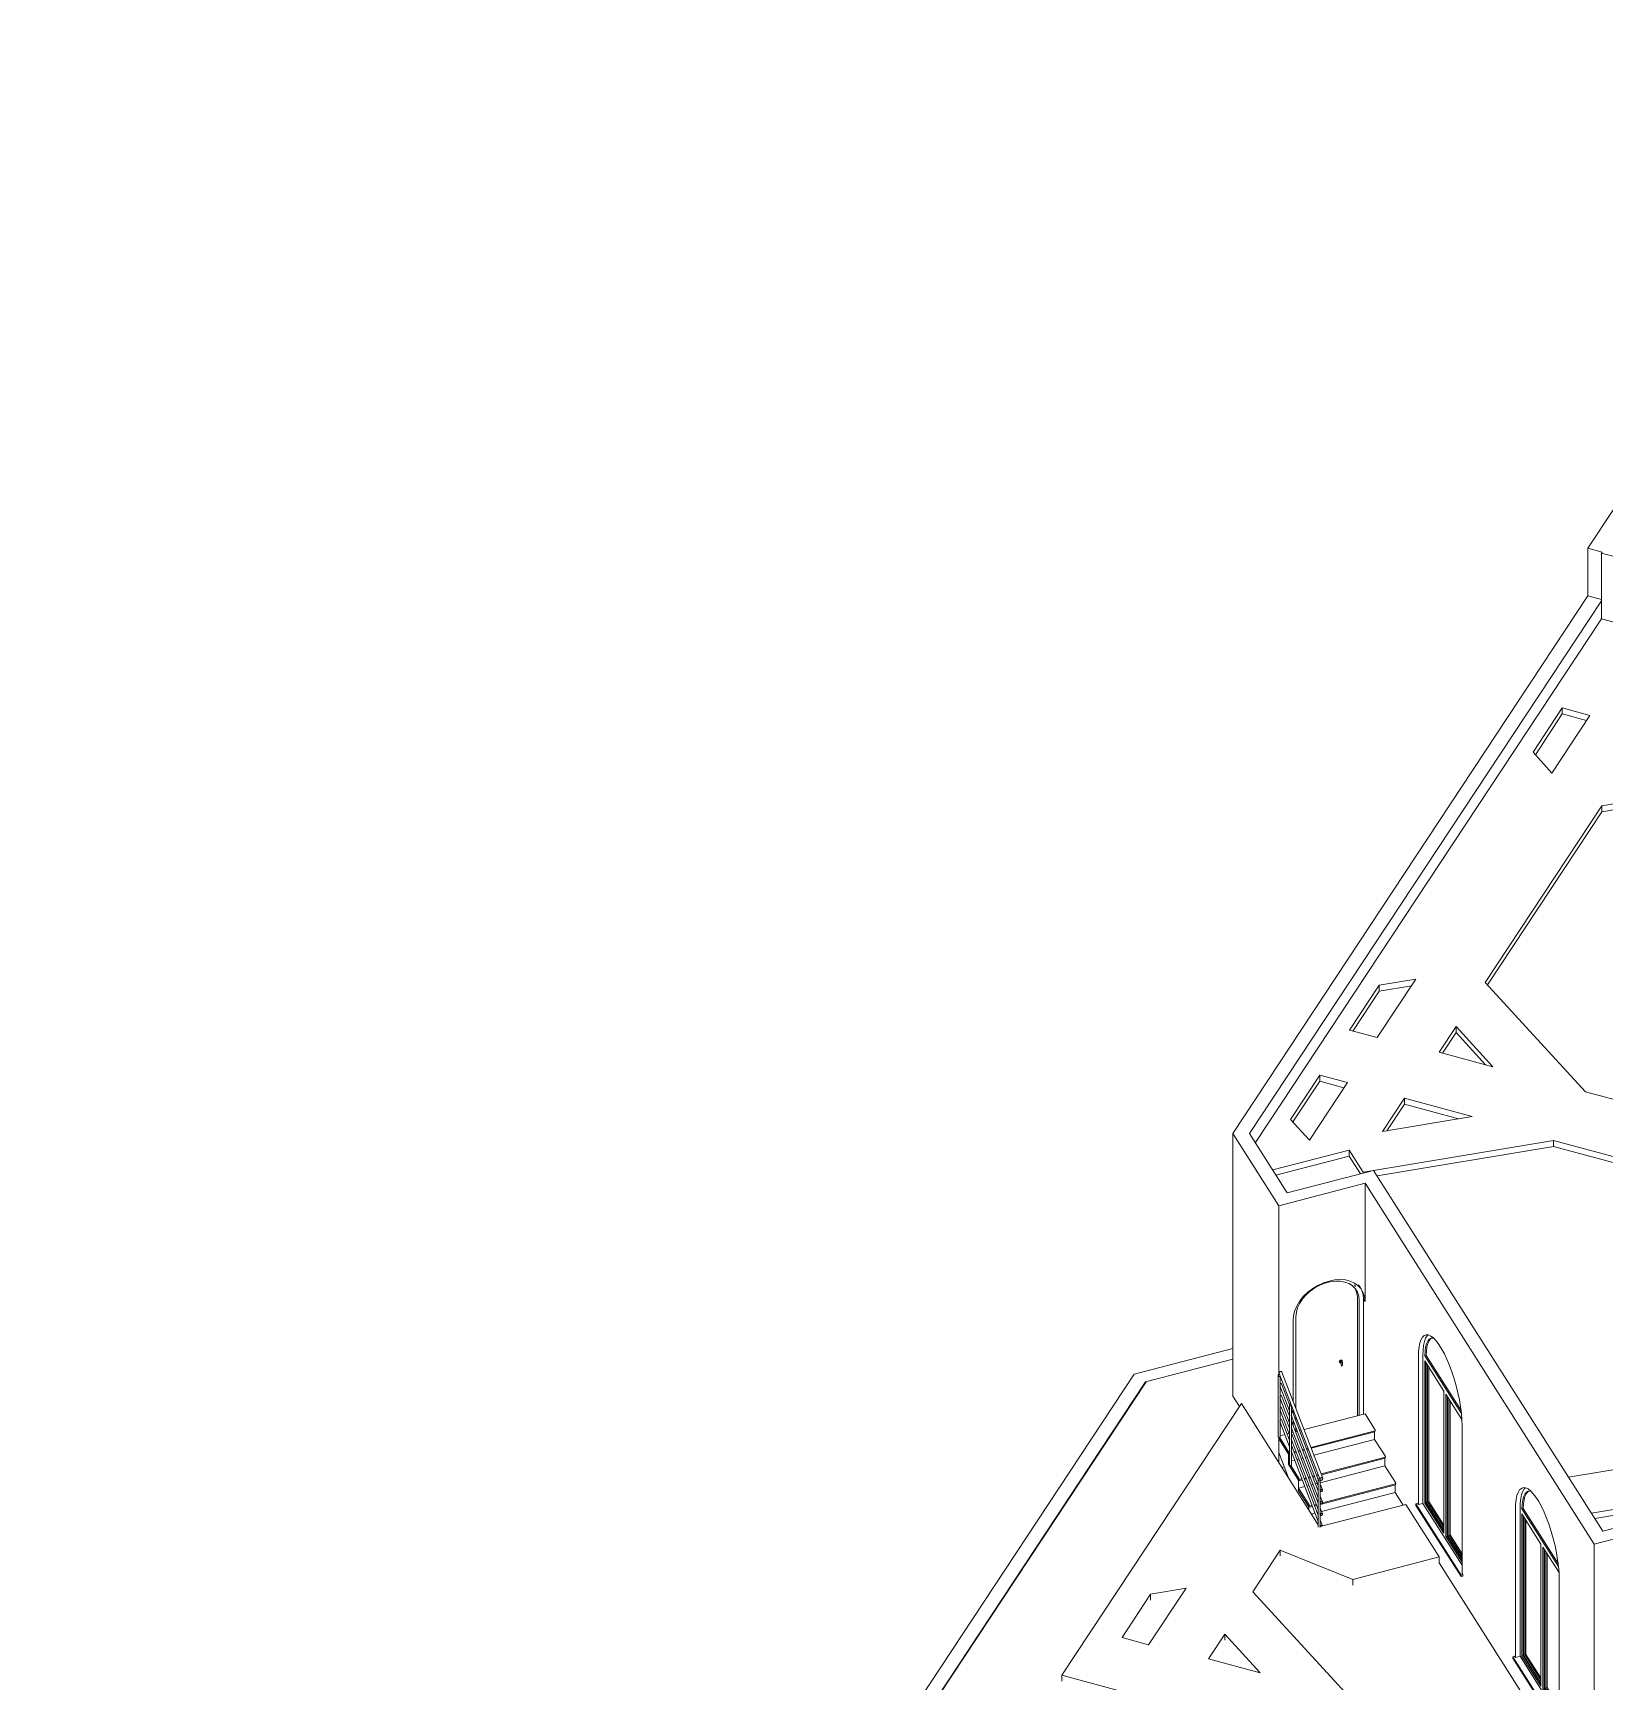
# Model space of a CAD drawing. Header units: millimetres. Extents: x -40531 to 31993, y -28732 to 45416.
# Drawn here: x -36041 to -15798, y -4014 to 17215 of the extents above; entities that cross this region are included whole.
import ezdxf

# ---------------------------------------------------------------- set-up
doc = ezdxf.new("R2010")
doc.units = ezdxf.units.MM
for name, color, linetype, lineweight in [('A-DOOR', 31, 'Continuous', 9), ('A-DOOR-FRAM', 31, 'Continuous', 9), ('A-FLOR', 192, 'Continuous', 9), ('A-FLOR-HRAL', 11, 'Continuous', 9), ('A-GENM', 13, 'Continuous', 9), ('A-GLAZ', 151, 'Continuous', 9), ('A-WALL', 113, 'Continuous', 9), ('I-WALL', 2, 'Continuous', 9), ('S-STRS', 31, 'Continuous', 9)]:
    doc.layers.add(name, color=color, linetype=linetype, lineweight=lineweight)

# ---------------------------------------------------------------- blocks, each defined once
blk = doc.blocks.new('Arch - 750 x 2100 mm-239388-3D Section')
at = {"layer": 'A-DOOR'}
for p, q in [((-19001, 1067), (-19014, 1088)), ((-19207, 94), (-19206, 92)), ((-19195, 100), (-19196, 101)), ((-19195, 99), (-19184, 81)), ((-19195, 98), (-19195, 99)), ((-19172, 89), (-19183, 106)), ((-19179, 91), (-19178, 92)), ((-19178, 92), (-19176, 92)), ((-19175, 45), (-19176, 43)), ((-19172, 113), (-19173, 115))]:
    blk.add_line(p, q, dxfattribs=at)
for points in [[(-19209, 100, 0), (-19208, 104, 0), (-19206, 108, 0), (-19203, 112, 0), (-19199, 115, 0), (-19195, 118, 0), (-19190, 120, 0), (-19185, 121, 0), (-19181, 120, 0), (-19177, 119, 0), (-19174, 116, 0), (-19172, 113, 0)], [(-19205, 91, 0), (-19206, 93, 0), (-19208, 96, 0), (-19209, 100, 0)], [(-19171, 107, 0), (-19171, 111, 0), (-19173, 114, 0), (-19176, 117, 0), (-19180, 118, 0), (-19184, 119, 0), (-19189, 118, 0), (-19194, 116, 0), (-19198, 114, 0), (-19202, 110, 0), (-19205, 106, 0), (-19207, 102, 0), (-19208, 98, 0)], [(-19208, 98, 0), (-19207, 94, 0), (-19205, 91, 0), (-19202, 88, 0), (-19198, 87, 0), (-19194, 87, 0), (-19189, 87, 0), (-19188, 88, 0)], [(-19196, 101, 0), (-19195, 102, 0), (-19195, 104, 0), (-19194, 105, 0), (-19192, 106, 0), (-19191, 107, 0), (-19189, 108, 0), (-19187, 108, 0), (-19186, 108, 0), (-19184, 108, 0), (-19183, 107, 0)], [(-19188, 82, 0), (-19188, 84, 0), (-19187, 86, 0), (-19185, 87, 0), (-19184, 89, 0), (-19181, 90, 0), (-19179, 91, 0)], [(-19180, 42, 0), (-19186, 61, 0), (-19188, 82, 0)], [(-19176, 42, 0), (-19176, 42, 0), (-19176, 42, 0), (-19176, 42, 0), (-19176, 42, 0), (-19176, 42, 0), (-19176, 42, 0), (-19176, 42, 0), (-19177, 42, 0), (-19177, 42, 0), (-19177, 42, 0), (-19177, 42, 0), (-19177, 42, 0), (-19177, 41, 0), (-19177, 41, 0), (-19177, 41, 0), (-19177, 41, 0), (-19177, 41, 0), (-19177, 41, 0), (-19177, 41, 0), (-19177, 41, 0), (-19177, 41, 0), (-19177, 41, 0), (-19177, 41, 0), (-19177, 41, 0), (-19177, 41, 0), (-19178, 41, 0), (-19178, 41, 0), (-19178, 41, 0), (-19178, 41, 0), (-19178, 41, 0), (-19178, 41, 0), (-19178, 41, 0), (-19178, 41, 0), (-19178, 41, 0), (-19178, 41, 0), (-19178, 41, 0), (-19178, 41, 0), (-19178, 41, 0), (-19178, 41, 0), (-19178, 41, 0), (-19178, 41, 0), (-19178, 41, 0), (-19178, 41, 0), (-19178, 41, 0), (-19178, 41, 0), (-19178, 41, 0), (-19179, 41, 0), (-19179, 41, 0), (-19179, 41, 0), (-19179, 41, 0), (-19179, 41, 0), (-19179, 42, 0), (-19179, 42, 0), (-19179, 42, 0), (-19179, 42, 0), (-19179, 42, 0), (-19179, 42, 0), (-19179, 42, 0), (-19179, 42, 0), (-19179, 42, 0), (-19179, 42, 0), (-19179, 42, 0)], [(-19178, 42, 0), (-19178, 42, 0), (-19179, 42, 0), (-19179, 42, 0), (-19179, 42, 0)], [(-19176, 43, 0), (-19176, 43, 0), (-19177, 42, 0), (-19177, 42, 0)], [(-19176, 95, 0), (-19173, 99, 0), (-19171, 103, 0), (-19171, 107, 0)], [(-19176, 92, 0), (-19174, 92, 0), (-19172, 92, 0), (-19170, 91, 0), (-19169, 90, 0), (-19168, 89, 0), (-19168, 87, 0)], [(-19167, 84, 0), (-19167, 78, 0), (-19168, 72, 0), (-19169, 65, 0), (-19170, 60, 0), (-19171, 54, 0), (-19173, 49, 0), (-19175, 44, 0), (-19176, 42, 0)], [(-19167, 84, 0), (-19167, 85, 0), (-19167, 86, 0), (-19167, 86, 0), (-19167, 87, 0), (-19167, 87, 0), (-19168, 88, 0), (-19168, 88, 0), (-19168, 89, 0), (-19168, 89, 0), (-19168, 90, 0)]]:
    blk.add_polyline3d(points, dxfattribs=at)
at = {"layer": 'A-DOOR-FRAM'}
for p, q in [((-18938, 1053), (-18963, 1091)), ((-18977, -596), (-18977, 929)), ((-18953, -590), (-18953, 890)), ((-18897, 905), (-18897, -576)), ((-19768, -505), (-19768, 679)), ((-19768, -668), (-19768, -616)), ((-19768, -802), (-19768, -751))]:
    blk.add_line(p, q, dxfattribs=at)
for points in [[(-19768, 679, 0), (-19762, 736, 0), (-19746, 794, 0), (-19719, 852, 0), (-19682, 909, 0), (-19636, 962, 0), (-19583, 1010, 0), (-19524, 1052, 0), (-19460, 1087, 0), (-19394, 1113, 0), (-19327, 1130, 0), (-19260, 1138, 0), (-19197, 1137, 0), (-19137, 1126, 0), (-19084, 1105, 0), (-19039, 1076, 0), (-19002, 1039, 0), (-18975, 994, 0), (-18958, 945, 0), (-18953, 890, 0)], [(-18977, 929, 0), (-18983, 983, 0), (-18999, 1033, 0)], [(-18897, 905, 0), (-18903, 963, 0), (-18920, 1018, 0)]]:
    blk.add_polyline3d(points, dxfattribs=at)
blk = doc.blocks.new('楼梯 - 楼梯-151597-3D Section')
at = {"layer": 'S-STRS'}
for p, q in [((-18878, -571), (-19664, -775)), ((-18750, -772), (-18878, -571)), ((-19912, -839), (-19973, -855)), ((-19858, -825), (-19883, -831)), ((-19804, -811), (-19827, -817)), ((-19750, -797), (-19775, -804)), ((-19703, -785), (-19722, -790)), ((-19576, -1004), (-18748, -789)), ((-18750, -803), (-19571, -1016)), ((-18754, -804), (-18754, -901)), ((-18750, -790), (-18750, -803)), ((-19990, -874), (-19990, -890)), ((-19990, -890), (-19990, -1070)), ((-19862, -1091), (-19990, -890)), ((-19866, -1085), (-19990, -890)), ((-19981, -874), (-19862, -1061)), ((-19795, -1061), (-19770, -1055)), ((-19741, -1047), (-19717, -1041)), ((-19711, -1052), (-19736, -1059)), ((-19687, -1033), (-19662, -1027)), ((-19657, -1038), (-19682, -1045)), ((-19633, -1019), (-19614, -1014)), ((-19610, -1026), (-19629, -1031)), ((-18754, -901), (-19537, -1104)), ((-18619, -1114), (-18754, -901)), ((-19865, -1395), (-19990, -1070)), ((-19866, -1220), (-19866, -1085)), ((-19852, -1186), (-19866, -1189)), ((-19866, -1189), (-19852, -1211)), ((-19866, -1189), (-19866, -1220)), ((-19731, -1433), (-19866, -1220)), ((-19734, -1427), (-19866, -1220)), ((-19862, -1091), (-19862, -1076)), ((-19852, -1089), (-19862, -1091)), ((-19860, -1078), (-19852, -1076)), ((-19835, -1238), (-19731, -1403)), ((-19827, -1070), (-19823, -1069)), ((-19819, -1080), (-19827, -1082)), ((-19785, -1168), (-19827, -1179)), ((-19765, -1066), (-19790, -1073)), ((-19731, -1154), (-19756, -1161)), ((-19677, -1140), (-19702, -1147)), ((-19624, -1126), (-19649, -1133)), ((-19576, -1114), (-19595, -1119)), ((-18622, -1243), (-19456, -1459)), ((-19444, -1346), (-18616, -1131)), ((-18619, -1145), (-19439, -1358)), ((-18622, -1146), (-18622, -1243)), ((-18487, -1456), (-18622, -1243)), ((-18619, -1145), (-18619, -1132)), ((-19734, -1562), (-19734, -1427)), ((-19731, -1433), (-19731, -1418)), ((-19687, -1422), (-19731, -1433)), ((-19728, -1420), (-19692, -1411)), ((-19663, -1403), (-19638, -1397)), ((-19634, -1408), (-19659, -1415)), ((-19609, -1389), (-19585, -1383)), ((-19580, -1394), (-19605, -1401)), ((-19546, -1482), (-19571, -1489)), ((-19555, -1375), (-19530, -1369)), ((-19526, -1380), (-19551, -1387)), ((-19492, -1468), (-19516, -1475)), ((-19501, -1361), (-19483, -1356)), ((-19478, -1368), (-19497, -1373)), ((-19428, -1718), (-18484, -1473)), ((-18487, -1474), (-18487, -1487)), ((-19653, -1510), (-19734, -1531)), ((-19734, -1531), (-19599, -1744)), ((-19734, -1531), (-19734, -1562)), ((-19599, -1775), (-19734, -1562)), ((-19603, -1769), (-19734, -1562)), ((-19600, -1496), (-19625, -1503)), ((-18487, -1487), (-19456, -1738)), ((-18491, -1584), (-19439, -1831)), ((-18491, -1488), (-18491, -1584)), ((-18387, -1747), (-18491, -1584)), ((-19603, -1808), (-19603, -1769)), ((-19599, -1775), (-19599, -1760)), ((-19556, -1764), (-19599, -1775)), ((-19596, -1762), (-19560, -1752)), ((-19522, -1852), (-19567, -1864)), ((-19531, -1745), (-19506, -1738)), ((-19502, -1750), (-19527, -1756)), ((-19481, -1841), (-19493, -1844)), ((-19456, -1725), (-19452, -1724))]:
    blk.add_line(p, q, dxfattribs=at)
for points in [[(-18750, -772, 0), (-18749, -774, 0), (-18748, -776, 0), (-18748, -779, 0), (-18747, -781, 0), (-18747, -784, 0), (-18747, -786, 0), (-18747, -787, 0), (-18747, -789, 0), (-18748, -789, 0), (-18748, -789, 0)], [(-19860, -1078, 0), (-19859, -1077, 0), (-19859, -1076, 0), (-19858, -1074, 0), (-19859, -1072, 0), (-19859, -1070, 0), (-19860, -1067, 0), (-19860, -1065, 0), (-19861, -1062, 0), (-19862, -1061, 0)], [(-19862, -1076, 0), (-19861, -1077, 0), (-19860, -1078, 0), (-19860, -1078, 0)], [(-18619, -1114, 0), (-18618, -1116, 0), (-18617, -1118, 0), (-18616, -1120, 0), (-18615, -1123, 0), (-18615, -1125, 0), (-18615, -1128, 0), (-18615, -1129, 0), (-18615, -1131, 0), (-18616, -1131, 0), (-18616, -1131, 0)], [(-19728, -1420, 0), (-19727, -1419, 0), (-19727, -1418, 0), (-19727, -1416, 0), (-19727, -1414, 0), (-19727, -1411, 0), (-19728, -1409, 0), (-19729, -1407, 0), (-19730, -1404, 0), (-19731, -1403, 0)], [(-19731, -1418, 0), (-19730, -1419, 0), (-19729, -1420, 0), (-19728, -1420, 0)], [(-18487, -1456, 0), (-18486, -1458, 0), (-18485, -1460, 0), (-18484, -1462, 0), (-18484, -1465, 0), (-18483, -1467, 0), (-18483, -1469, 0), (-18483, -1471, 0), (-18484, -1472, 0), (-18484, -1473, 0), (-18484, -1473, 0)], [(-19596, -1762, 0), (-19596, -1761, 0), (-19595, -1760, 0), (-19595, -1758, 0), (-19595, -1756, 0), (-19596, -1753, 0), (-19596, -1751, 0), (-19597, -1748, 0), (-19598, -1746, 0), (-19599, -1744, 0)], [(-19599, -1760, 0), (-19598, -1761, 0), (-19597, -1762, 0), (-19596, -1762, 0)]]:
    blk.add_polyline3d(points, dxfattribs=at)
blk = doc.blocks.new('栏杆扶手 - 25mm-144215-3D Section')
at = {"layer": 'A-FLOR-HRAL'}
for p, q in [((-19852, -456), (-19852, -1231)), ((-19827, -1231), (-19827, -459)), ((-19852, -1230), (-19851, -1234))]:
    blk.add_line(p, q, dxfattribs=at)
for points in [[(-19851, -461, 0), (-19852, -455, 0), (-19851, -450, 0), (-19847, -446, 0), (-19842, -445, 0), (-19836, -446, 0), (-19832, -449, 0)], [(-19827, -461, 0), (-19829, -465, 0), (-19832, -469, 0), (-19838, -470, 0), (-19843, -469, 0), (-19848, -466, 0), (-19851, -461, 0)], [(-19851, -1234, 0), (-19847, -1237, 0), (-19841, -1239, 0), (-19835, -1238, 0), (-19830, -1236, 0), (-19827, -1232, 0), (-19827, -1231, 0)]]:
    blk.add_polyline3d(points, dxfattribs=at)
blk = doc.blocks.new('栏杆扶手 - 25mm-144213-3D Section')
at = {"layer": 'A-FLOR-HRAL'}
for p, q in [((-19998, -77), (-19998, -867)), ((-19973, -867), (-19973, -81)), ((-19998, -866), (-19997, -870))]:
    blk.add_line(p, q, dxfattribs=at)
for points in [[(-19997, -82, 0), (-19998, -77, 0), (-19996, -71, 0), (-19993, -68, 0), (-19987, -67, 0), (-19982, -68, 0), (-19978, -70, 0)], [(-19973, -83, 0), (-19974, -87, 0), (-19978, -90, 0), (-19983, -92, 0), (-19989, -91, 0), (-19994, -87, 0), (-19997, -82, 0)], [(-19997, -870, 0), (-19993, -873, 0), (-19987, -875, 0), (-19981, -874, 0), (-19976, -872, 0), (-19973, -868, 0), (-19973, -867, 0)]]:
    blk.add_polyline3d(points, dxfattribs=at)
blk = doc.blocks.new('栏杆扶手 - 25mm-144211-3D Section')
at = {"layer": 'A-FLOR-HRAL'}
for p, q in [((-19481, -1420), (-19481, -2031)), ((-19456, -2031), (-19456, -1424))]:
    blk.add_line(p, q, dxfattribs=at)
for points in [[(-19480, -1425, 0), (-19481, -1420, 0), (-19479, -1415, 0), (-19475, -1411, 0), (-19470, -1410, 0), (-19465, -1411, 0), (-19461, -1413, 0)], [(-19456, -1425, 0), (-19457, -1430, 0), (-19461, -1433, 0), (-19466, -1435, 0), (-19472, -1434, 0), (-19476, -1430, 0), (-19480, -1425, 0)]]:
    blk.add_polyline3d(points, dxfattribs=at)
blk = doc.blocks.new('栏杆扶手 - 栏杆扶手-151676-3D Section')
at = {"layer": 'A-FLOR-HRAL'}
for p, q in [((-19985, -54), (-19458, -1421)), ((-19977, -210), (-19852, -533)), ((-19851, -452), (-19954, -186)), ((-19423, -1401), (-19949, -34)), ((-19977, -363), (-19852, -687)), ((-19852, -604), (-19954, -340)), ((-19977, -517), (-19852, -841)), ((-19852, -757), (-19954, -493)), ((-19831, -588), (-19481, -1498)), ((-19480, -1417), (-19827, -514)), ((-19977, -671), (-19852, -995)), ((-19852, -911), (-19954, -647)), ((-19831, -742), (-19481, -1652)), ((-19481, -1568), (-19827, -668)), ((-19481, -1722), (-19827, -822)), ((-19831, -896), (-19481, -1805)), ((-19831, -1049), (-19480, -1959)), ((-19481, -1876), (-19827, -976)), ((-19427, -1553), (-19456, -1479)), ((-19459, -1553), (-19453, -1568)), ((-19427, -1707), (-19456, -1633)), ((-19459, -1706), (-19453, -1722)), ((-19459, -1860), (-19453, -1876)), ((-19427, -1861), (-19456, -1786)), ((-19459, -2014), (-19453, -2030)), ((-19427, -2015), (-19456, -1940))]:
    blk.add_line(p, q, dxfattribs=at)
for points in [[(-19985, -49, 0), (-19985, -44, 0), (-19983, -39, 0), (-19980, -35, 0), (-19976, -31, 0), (-19972, -28, 0), (-19967, -27, 0), (-19962, -26, 0), (-19958, -26, 0), (-19954, -28, 0), (-19951, -31, 0), (-19949, -35, 0)], [(-19985, -54, 0), (-19985, -53, 0), (-19985, -49, 0)], [(-19973, -183, 0), (-19971, -182, 0), (-19967, -180, 0), (-19963, -180, 0), (-19960, -180, 0), (-19957, -182, 0), (-19955, -184, 0), (-19954, -186, 0)], [(-19973, -337, 0), (-19971, -336, 0), (-19967, -334, 0), (-19963, -334, 0), (-19960, -334, 0), (-19957, -335, 0), (-19955, -337, 0), (-19954, -340, 0)], [(-19973, -491, 0), (-19971, -489, 0), (-19967, -488, 0), (-19963, -487, 0), (-19960, -488, 0), (-19957, -489, 0), (-19955, -491, 0), (-19954, -494, 0)], [(-19973, -645, 0), (-19971, -643, 0), (-19967, -642, 0), (-19963, -641, 0), (-19960, -642, 0), (-19957, -643, 0), (-19955, -645, 0), (-19954, -648, 0)], [(-19422, -1406, 0), (-19422, -1402, 0), (-19424, -1398, 0), (-19427, -1396, 0), (-19431, -1394, 0), (-19435, -1393, 0), (-19440, -1394, 0), (-19445, -1396, 0), (-19449, -1399, 0), (-19453, -1402, 0), (-19456, -1407, 0), (-19458, -1411, 0), (-19459, -1416, 0)], [(-19459, -1416, 0), (-19458, -1420, 0), (-19456, -1424, 0), (-19453, -1427, 0), (-19449, -1428, 0), (-19445, -1429, 0), (-19440, -1428, 0), (-19435, -1427, 0), (-19431, -1424, 0), (-19427, -1420, 0), (-19424, -1416, 0), (-19422, -1411, 0), (-19422, -1406, 0)], [(-19426, -1557, 0), (-19427, -1554, 0), (-19428, -1551, 0), (-19430, -1549, 0), (-19433, -1548, 0), (-19437, -1547, 0), (-19440, -1548, 0), (-19444, -1549, 0), (-19447, -1551, 0), (-19450, -1554, 0), (-19452, -1557, 0), (-19454, -1561, 0), (-19454, -1564, 0)], [(-19454, -1564, 0), (-19454, -1568, 0), (-19452, -1570, 0), (-19450, -1572, 0), (-19447, -1574, 0), (-19444, -1574, 0), (-19440, -1574, 0), (-19437, -1572, 0), (-19433, -1570, 0), (-19430, -1567, 0), (-19428, -1564, 0), (-19427, -1561, 0), (-19426, -1557, 0)], [(-19426, -1711, 0), (-19427, -1708, 0), (-19428, -1705, 0), (-19430, -1703, 0), (-19433, -1702, 0), (-19437, -1701, 0), (-19440, -1702, 0), (-19444, -1703, 0), (-19447, -1705, 0), (-19450, -1708, 0), (-19452, -1711, 0), (-19454, -1715, 0), (-19454, -1718, 0)], [(-19454, -1718, 0), (-19454, -1721, 0), (-19452, -1724, 0), (-19450, -1726, 0), (-19447, -1727, 0), (-19444, -1728, 0), (-19440, -1727, 0), (-19437, -1726, 0), (-19433, -1724, 0), (-19430, -1721, 0), (-19428, -1718, 0), (-19427, -1714, 0), (-19426, -1711, 0)], [(-19426, -1865, 0), (-19427, -1862, 0), (-19428, -1859, 0), (-19430, -1857, 0), (-19433, -1855, 0), (-19437, -1855, 0), (-19440, -1855, 0), (-19444, -1857, 0), (-19447, -1859, 0), (-19450, -1862, 0), (-19452, -1865, 0), (-19454, -1868, 0), (-19454, -1872, 0)], [(-19454, -1872, 0), (-19454, -1875, 0), (-19452, -1878, 0), (-19450, -1880, 0), (-19447, -1881, 0), (-19444, -1882, 0), (-19440, -1881, 0), (-19437, -1880, 0), (-19433, -1878, 0), (-19430, -1875, 0), (-19428, -1872, 0), (-19427, -1868, 0), (-19426, -1865, 0)], [(-19426, -2017, 0), (-19427, -2015, 0), (-19428, -2013, 0), (-19430, -2010, 0), (-19433, -2009, 0), (-19437, -2009, 0), (-19440, -2009, 0), (-19444, -2011, 0), (-19447, -2013, 0), (-19450, -2016, 0), (-19452, -2019, 0), (-19454, -2022, 0), (-19454, -2024, 0)]]:
    blk.add_polyline3d(points, dxfattribs=at)
for name in ['栏杆扶手 - 25mm-144213-3D Section', '栏杆扶手 - 25mm-144215-3D Section', '栏杆扶手 - 25mm-144211-3D Section']:
    blk.add_blockref(name, (0, 0))
blk = doc.blocks.new('Family2 - Family2-221174-3D Section')
at = {"layer": 'A-GENM'}
for p, q in [((-15831, 9669), (-20290, 2921)), ((-14032, 9183), (-15831, 9669)), ((-13025, 7598), (-14032, 9183)), ((-16712, 7950), (-16336, 8520)), ((-16336, 8520), (-15980, 8423)), ((-16336, 8443), (-16336, 8520)), ((-16336, 8443), (-16683, 7917)), ((-15980, 8423), (-16472, 7679)), ((-16023, 8358), (-16336, 8443)), ((-15527, 7795), (-15243, 8225)), ((-15243, 8148), (-15470, 7805)), ((-15243, 8225), (-14371, 7989)), ((-15243, 8148), (-15243, 8225)), ((-14547, 7960), (-15243, 8148)), ((-16472, 7679), (-16712, 7950)), ((-14371, 7989), (-15527, 7795)), ((-15825, 7260), (-13325, 7679)), ((-13325, 7679), (-13025, 7598)), ((-13325, 7603), (-13325, 7679)), ((-13325, 7603), (-15825, 7183)), ((-13025, 7521), (-13325, 7603)), ((-13025, 7521), (-13025, 7598)), ((-17329, 4985), (-15825, 7260)), ((-15825, 7183), (-15825, 7260)), ((-15825, 7183), (-17299, 4953)), ((-19078, 4371), (-18695, 4950)), ((-18223, 5029), (-18722, 4275)), ((-18695, 4950), (-18223, 5029)), ((-18695, 4873), (-18695, 4950)), ((-18280, 4942), (-18695, 4873)), ((-16038, 3577), (-17329, 4985)), ((-18695, 4873), (-19035, 4359)), ((-18722, 4275), (-19078, 4371)), ((-17923, 4086), (-17705, 4416)), ((-17705, 4339), (-17880, 4075)), ((-17705, 4416), (-17231, 3899)), ((-17705, 4339), (-17705, 4416)), ((-17325, 3925), (-17705, 4339)), ((-17231, 3899), (-17923, 4086)), ((-19838, 3221), (-19462, 3790)), ((-19462, 3713), (-19808, 3188)), ((-19105, 3694), (-19594, 2955)), ((-19462, 3790), (-19105, 3694)), ((-19462, 3713), (-19462, 3790)), ((-19149, 3629), (-19462, 3713)), ((-10591, 3767), (-14386, 3131)), ((-10296, 3303), (-10591, 3767)), ((-18653, 3066), (-18369, 3495)), ((-18369, 3418), (-18596, 3075)), ((-18369, 3495), (-17497, 3260)), ((-18369, 3418), (-18369, 3495)), ((-17672, 3230), (-18369, 3418)), ((-14386, 3131), (-16038, 3577)), ((-19594, 2955), (-19838, 3221)), ((-17497, 3260), (-18653, 3066)), ((-13211, 2814), (-10296, 3303)), ((-10296, 3226), (-13036, 2767)), ((-10296, 3226), (-10296, 3303)), ((-20067, 2570), (-19081, 2825)), ((-19081, 2825), (-18900, 2540)), ((-19081, 2748), (-19081, 2825)), ((-18767, 2562), (-16451, 2950)), ((-16451, 2873), (-18722, 2492)), ((-16451, 2950), (-14864, 2521)), ((-16451, 2873), (-16451, 2950)), ((-14864, 2445), (-16451, 2873)), ((-11236, 2281), (-13211, 2814)), ((-19081, 2748), (-20025, 2503)), ((-18937, 2521), (-19081, 2748)), ((-18900, 2540), (-18798, 2557)), ((-18900, 2530), (-18900, 2540)), ((-14864, 2521), (-12030, -679)), ((-14864, 2445), (-14864, 2521)), ((-12089, -689), (-14864, 2445)), ((-9807, 2533), (-11236, 2281)), ((-9511, 2067), (-9807, 2533)), ((-13689, 2204), (-11675, 1661)), ((-11252, -549), (-13689, 2204)), ((-11675, 1584), (-13600, 2103)), ((-10075, 1967), (-9511, 2067)), ((-9459, 1801), (-10075, 1967)), ((-9511, 1990), (-9903, 1921)), ((-9511, 1990), (-9511, 2067)), ((-9399, 1891), (-9459, 1801)), ((-8879, 1072), (-9399, 1891)), ((-11675, 1661), (-10459, 287)), ((-11675, 1584), (-11675, 1661)), ((-10488, 243), (-11675, 1584)), ((-10599, 1397), (-9811, 1184)), ((-10067, 797), (-10599, 1397)), ((-9854, 1119), (-10509, 1296)), ((-9811, 1184), (-10067, 797)), ((-9570, 235), (-9074, 986)), ((-9074, 909), (-9541, 202)), ((-9074, 986), (-8829, 919)), ((-9074, 909), (-9074, 986)), ((-8829, 842), (-9074, 909)), ((-10459, 287), (-10982, -504)), ((-9161, -227), (-9570, 235)), ((-8322, 110), (-8468, -111)), ((-8185, -105), (-8322, 110)), ((-8468, -111), (-9161, -227)), ((-10982, -504), (-11252, -549)), ((-12030, -679), (-16257, -1388)), ((-11443, -838), (-10622, -700)), ((-11361, -930), (-11443, -838)), ((-11049, -849), (-11384, -905)), ((-10622, -700), (-10653, -746)), ((-15962, -1852), (-13008, -1357)), ((-13845, -1574), (-15918, -1922))]:
    blk.add_line(p, q, dxfattribs=at)
blk = doc.blocks.new('Family6 - Family6-227031-3D Section')
at = {"layer": 'A-GENM'}
for p, q in [((-713, 1097), (-1084, 1001)), ((-977, 697), (-713, 1097)), ((-713, 1020), (-713, 1097)), ((-713, 1020), (-947, 665)), ((-20471, -441), (-22784, -3940)), ((-19480, -2000), (-20471, -441)), ((-1985, -828), (-1979, -819)), ((-3521, -941), (-3630, -969)), ((-4677, -1241), (-5614, -1484)), ((-5614, -1732), (-4925, -1616)), ((-2997, -2360), (-2552, -1685)), ((-18352, -1738), (-19454, -2024)), ((-17921, -2416), (-18352, -1738)), ((-4982, -1703), (-5614, -1809)), ((-2552, -1762), (-2997, -2436)), ((-19455, -2024), (-19463, -2027)), ((-20324, -2863), (-19970, -2326)), ((-19970, -2326), (-19033, -2704)), ((-19970, -2403), (-19970, -2326)), ((-5431, -2384), (-5614, -2335)), ((-19033, -2704), (-17921, -2416)), ((-17921, -2493), (-17921, -2416)), ((-4465, -2645), (-4910, -2525)), ((-19033, -2781), (-19033, -2704)), ((-22009, -3455), (-21640, -2897)), ((-21183, -2816), (-21666, -3547)), ((-21640, -2897), (-21183, -2816)), ((-21640, -2974), (-21640, -2897)), ((-19081, -4219), (-20324, -2863)), ((-3954, -3807), (-3508, -3132)), ((-7449, -3359), (-9711, -3946)), ((-6649, -4231), (-7449, -3359)), ((-3508, -3209), (-3954, -3884)), ((-21666, -3547), (-22009, -3455)), ((-20896, -3729), (-20686, -3411)), ((-20686, -3411), (-20230, -3909)), ((-20686, -3411), (-20686, -3488)), ((-20230, -3909), (-20896, -3729)), ((-9423, -5797), (-8034, -3695)), ((-8034, -3695), (-6945, -4882)), ((-8034, -3695), (-8034, -3772)), ((-22784, -3940), (-6945, -8217)), ((-22784, -3940), (-22784, -4017)), ((-9711, -3946), (-9484, -4203)), ((-9711, -4023), (-9711, -3946)), ((-17472, -4653), (-19081, -4219)), ((-10652, -4191), (-11789, -4486)), ((-10788, -4397), (-10652, -4191)), ((-10652, -4268), (-10652, -4191)), ((-9484, -4203), (-9774, -4642)), ((-10464, -4764), (-10788, -4397)), ((-16598, -4499), (-17472, -4653)), ((-15924, -5559), (-16598, -4499)), ((-11789, -4486), (-12172, -5065)), ((-9774, -4642), (-10464, -4764)), ((-12172, -5065), (-14455, -5468)), ((-6911, -4919), (-6548, -5315)), ((-15003, -5320), (-15924, -5559)), ((-14455, -5468), (-15003, -5320)), ((-11944, -6146), (-11478, -5441)), ((-11478, -5441), (-10827, -5326)), ((-11478, -5441), (-11478, -5518)), ((-10827, -5326), (-10483, -5714)), ((-10827, -5403), (-10827, -5326)), ((-6548, -5315), (-9423, -5797)), ((-5807, -5511), (-5422, -5446)), ((-5478, -5869), (-5807, -5511)), ((-13339, -5769), (-12545, -5629)), ((-12545, -5629), (-12744, -5930)), ((-10483, -5714), (-10946, -6415)), ((-12744, -5930), (-13339, -5769)), ((-9801, -6369), (-6378, -5795)), ((-5868, -6587), (-5422, -5912)), ((-5422, -5783), (-5478, -5869)), ((-10946, -6415), (-11944, -6146)), ((-9850, -6444), (-9801, -6369)), ((-6726, -7288), (-9850, -6444)), ((-9801, -6446), (-9801, -6369)), ((-6378, -6761), (-6726, -7288)), ((-6945, -8217), (-6378, -7360)), ((-6945, -8294), (-6945, -8217))]:
    blk.add_line(p, q, dxfattribs=at)
blk = doc.blocks.new('Arched _2_ - Arched _2_ 3-V39-3D Section')
at = {"layer": 'A-GLAZ'}
for p, q in [((-16881, -1791), (-16881, -3695)), ((-16858, -1795), (-16841, -1790)), ((-16385, -2539), (-16858, -1795)), ((-16858, -3692), (-16858, -1860)), ((-16858, -1860), (-16611, -2249)), ((-16842, -1886), (-16842, -3687)), ((-16841, -1790), (-16389, -2501)), ((-16838, -1892), (-16838, -3680)), ((-16821, -3674), (-16821, -1919)), ((-16804, -3670), (-16804, -1945)), ((-16611, -2249), (-16611, -4081)), ((-16586, -4120), (-16586, -2288)), ((-16586, -2288), (-16378, -2615)), ((-16570, -2314), (-16570, -4116)), ((-16565, -2321), (-16565, -4109)), ((-16548, -4104), (-16548, -2348)), ((-16532, -4099), (-16532, -2374)), ((-16950, -3695), (-16973, -3701)), ((-16973, -3701), (-16390, -4619)), ((-16973, -3721), (-16973, -3701)), ((-16390, -4638), (-16973, -3721)), ((-16940, -3710), (-16950, -3695)), ((-16881, -3695), (-16940, -3710)), ((-16376, -4490), (-16881, -3695)), ((-16858, -3692), (-16842, -3687)), ((-16611, -4081), (-16858, -3692)), ((-16842, -3687), (-16611, -4050)), ((-16838, -3680), (-16821, -3674)), ((-16838, -3680), (-16611, -4037)), ((-16821, -3674), (-16804, -3670)), ((-16611, -4004), (-16821, -3674)), ((-16611, -3974), (-16804, -3670)), ((-16570, -4116), (-16586, -4120)), ((-16376, -4451), (-16586, -4120)), ((-16570, -4116), (-16376, -4421)), ((-16565, -4109), (-16548, -4104)), ((-16565, -4109), (-16376, -4407)), ((-16548, -4104), (-16532, -4099)), ((-16376, -4374), (-16548, -4104)), ((-16376, -4345), (-16532, -4099)), ((-16390, -4619), (-16366, -4613)), ((-16390, -4619), (-16390, -4638)), ((-16366, -4632), (-16390, -4638)), ((-16366, -4613), (-16376, -4598)), ((-16366, -4613), (-16366, -4632))]:
    blk.add_line(p, q, dxfattribs=at)
for points in [[(-16814, -1524, 0), (-16827, -1537, 0), (-16846, -1568, 0), (-16861, -1610, 0), (-16872, -1662, 0), (-16879, -1722, 0), (-16881, -1791, 0)], [(-16858, -1795, 0), (-16854, -1735, 0), (-16846, -1683, 0), (-16834, -1640, 0), (-16818, -1606, 0), (-16799, -1582, 0), (-16776, -1569, 0), (-16751, -1566, 0), (-16742, -1567, 0)], [(-16765, -1567, 0), (-16782, -1578, 0), (-16801, -1602, 0), (-16817, -1636, 0), (-16829, -1679, 0), (-16837, -1731, 0), (-16841, -1790, 0)]]:
    blk.add_polyline3d(points, dxfattribs=at)

msp = doc.modelspace()

# ---------------------------------------------------------------- linework, layer by layer
at = {"layer": 'A-FLOR'}
for p, q in [((-20581, 131), (-21707, -161)), ((-21707, -161), (-28026, -9721)), ((-16642, -4507), (-17921, -2493))]:
    msp.add_line(p, q, dxfattribs=at)
at = {"layer": 'A-WALL'}
for p, q in [((-16006, 10579), (-11620, 17215)), ((-16006, 9963), (-16006, 10579)), ((-16006, 10579), (-15821, 10529)), ((-20581, 3040), (-16006, 9963)), ((-15831, 9900), (-20365, 3039)), ((-16006, 9963), (-15831, 9916)), ((-19990, 2109), (-20581, 3040)), ((-20581, 3040), (-20581, -344)), ((-20365, 3039), (-19880, 2276)), ((-19880, 2276), (-18768, 2564)), ((-18768, 2564), (-15814, -2085)), ((-18878, 2398), (-19990, 2109)), ((-15924, -2252), (-18878, 2398)), ((-18878, 875), (-18878, 2398)), ((-19990, 2109), (-19990, -67)), ((-18878, 875), (-18897, 905)), ((-19805, -409), (-19805, 635)), ((-21851, -61), (-20581, 269)), ((-5614, 424), (-15924, -2252)), ((-18191, -1740), (-18191, 163)), ((-36041, -21531), (-21851, -61)), ((-21699, -159), (-35857, -21580)), ((-15814, -2085), (-7982, -53)), ((-20581, -344), (-20496, -479)), ((-19805, -573), (-19805, -520)), ((-19805, -726), (-19805, -656)), ((-19805, -811), (-19805, -810)), ((-17627, -725), (-17627, -2629)), ((-19990, -874), (-19990, -1198)), ((-19948, -1264), (-19918, -1256)), ((-19940, -1276), (-19940, -1262)), ((-16940, -3710), (-16940, -1807)), ((-15924, -2252), (-15924, -5559)), ((-16376, -2695), (-16376, -4598))]:
    msp.add_line(p, q, dxfattribs=at)
for points in [[(-19805, 635, 0), (-19799, 696, 0), (-19782, 759, 0), (-19754, 822, 0), (-19716, 884, 0), (-19669, 942, 0), (-19614, 995, 0), (-19552, 1043, 0), (-19485, 1083, 0), (-19414, 1116, 0), (-19342, 1139, 0), (-19269, 1153, 0), (-19198, 1158, 0), (-19131, 1152, 0), (-19069, 1137, 0), (-19014, 1112, 0), (-18967, 1078, 0), (-18929, 1037, 0), (-18901, 988, 0), (-18884, 934, 0), (-18878, 875, 0)], [(-18191, 163, 0), (-18189, 232, 0), (-18182, 292, 0), (-18172, 344, 0), (-18156, 386, 0), (-18137, 417, 0), (-18115, 437, 0), (-18089, 446, 0), (-18060, 444, 0), (-18029, 430, 0), (-17996, 405, 0), (-17962, 369, 0), (-17927, 322, 0), (-17891, 267, 0), (-17856, 202, 0), (-17822, 130, 0), (-17789, 52, 0), (-17758, -32, 0), (-17729, -120, 0), (-17703, -210, 0), (-17681, -302, 0), (-17662, -393, 0), (-17647, -482, 0), (-17636, -568, 0), (-17629, -650, 0), (-17627, -725, 0)], [(-16940, -1807, 0), (-16938, -1738, 0), (-16931, -1677, 0), (-16920, -1626, 0), (-16905, -1584, 0), (-16886, -1552, 0), (-16864, -1532, 0), (-16838, -1523, 0), (-16809, -1526, 0), (-16778, -1540, 0), (-16745, -1565, 0), (-16711, -1601, 0), (-16676, -1647, 0), (-16640, -1703, 0), (-16605, -1767, 0), (-16571, -1839, 0), (-16538, -1918, 0), (-16507, -2002, 0), (-16478, -2089, 0), (-16452, -2180, 0), (-16430, -2271, 0), (-16411, -2362, 0), (-16396, -2451, 0), (-16385, -2538, 0), (-16378, -2619, 0), (-16376, -2695, 0)]]:
    msp.add_polyline3d(points, dxfattribs=at)
at = {"layer": 'I-WALL'}
for p, q in [((-15821, 10529), (-15831, 10515)), ((-15831, 10515), (-15831, 9669)), ((-13965, 10011), (-15831, 10515))]:
    msp.add_line(p, q, dxfattribs=at)

# ---------------------------------------------------------------- block references
at = {"layer": 'A-DOOR'}
msp.add_blockref('Arch - 750 x 2100 mm-239388-3D Section', (0, 0), dxfattribs=at)
at = {"layer": 'A-FLOR-HRAL'}
msp.add_blockref('栏杆扶手 - 栏杆扶手-151676-3D Section', (0, 0), dxfattribs=at)
at = {"layer": 'A-GENM'}
for name in ['Family2 - Family2-221174-3D Section', 'Family6 - Family6-227031-3D Section']:
    msp.add_blockref(name, (0, 0), dxfattribs=at)
at = {"layer": 'A-GLAZ'}
for p in [(-1251, 1970), (0, 0)]:
    msp.add_blockref('Arched _2_ - Arched _2_ 3-V39-3D Section', p, dxfattribs=at)
at = {"layer": 'S-STRS'}
msp.add_blockref('楼梯 - 楼梯-151597-3D Section', (0, 0), dxfattribs=at)

doc.saveas('drawing.dxf')
